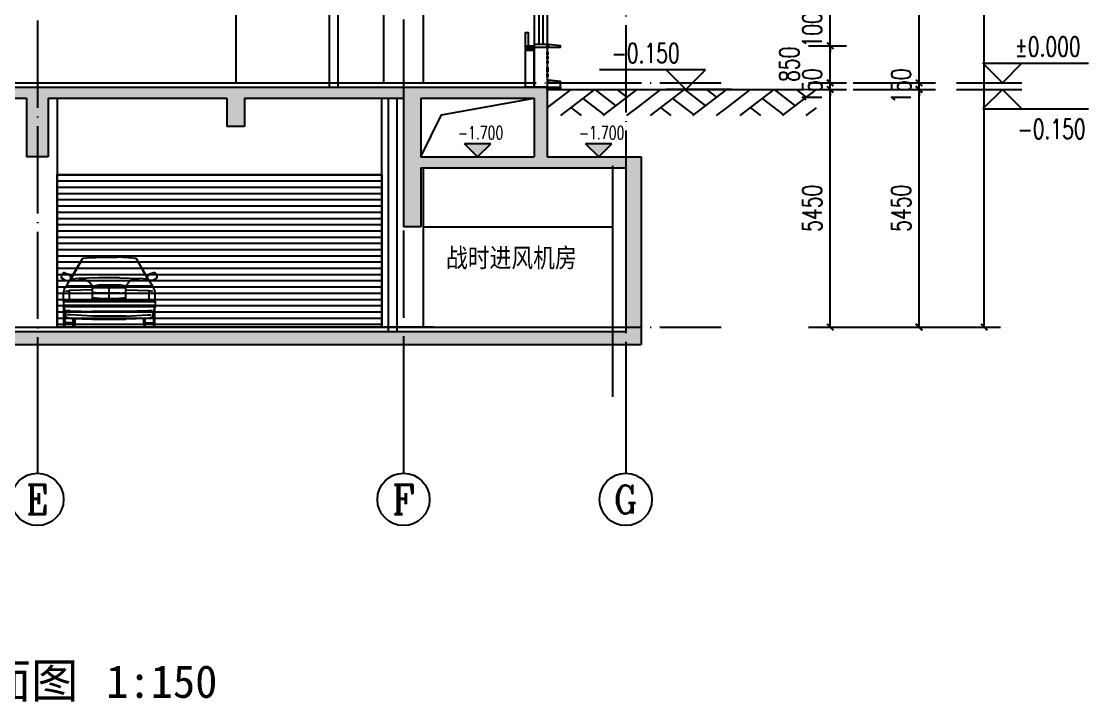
# Model space of a CAD drawing. Header units: millimetres. Extents: x 500457 to 783861, y -293369 to -162148.
# Drawn here: x 729009 to 753498, y -244538 to -228942 of the extents above; entities that cross this region are included whole.
import ezdxf
from ezdxf.enums import TextEntityAlignment as Align

# ---------------------------------------------------------------- set-up
doc = ezdxf.new("R2010")
doc.units = ezdxf.units.MM
doc.header["$LTSCALE"] = 1000
doc.linetypes.add('DOTE', pattern=[2.42, 2, -0.2, 0.02, -0.2])
for name, color, linetype in [('A-AXIS', 1, 'DOTE'), ('A-DOOR-FIRE', 4, 'Continuous'), ('A-ELEV-WIN3', 251, 'Continuous'), ('A-PLAN-GROUND', 2, 'Continuous'), ('A-SECT-SURF', 6, 'Continuous'), ('A-看线', 115, 'Continuous'), ('AXIS', 3, 'Continuous'), ('AXIS_TEXT', 7, 'Continuous'), ('DIM_ELEV', 3, 'Continuous'), ('DOTE', 1, 'DOTE'), ('EVTR', 2, 'Continuous'), ('LY_MC_section A_A$0$A31----(18)', 140, 'Continuous'), ('PUB_DIM', 3, 'Continuous'), ('PUB_HATCH', 8, 'Continuous'), ('PUB_TEXT', 7, 'Continuous'), ('WALL', 255, 'Continuous'), ('家具', 8, 'Continuous'), ('板洞', 6, 'Continuous')]:
    doc.layers.add(name, color=color, linetype=linetype)
doc.styles.add('_TCH_AXIS', font='COMPLEX', dxfattribs={"bigfont": 'GBCBIG'})
doc.styles.add('_TCH_DIM', font='SIMPLEX', dxfattribs={"bigfont": 'GBCBIG'})
doc.styles.add('_TCH_DIM_T3', font='SIMPLEX', dxfattribs={"width": 0.705882, "bigfont": 'GBCBIG'})
doc.styles.add('_TCH_DYN', font='')
doc.styles.add('COMPLEX', font='COMPLEX')
doc.styles.add('TSSD_Norm', font='tssdeng.shx', dxfattribs={"bigfont": 'hztxt.shx'})
doc.styles.get('_TCH_DYN').set_extended_font_data('SimSun')
doc.dimstyles.new('_TCH_ARCH&&150', dxfattribs={"dimtxt": 446.25, "dimasz": 150, "dimexe": 375, "dimexo": 450, "dimgap": 189.375, "dimtad": 1, "dimdec": 0, "dimzin": 0, "dimdsep": 46, "dimtxsty": '_TCH_DIM_T3', "dimblk": 'ARCHTICK', "dimcen": 0.09, "dimclrt": 7, "dimazin": 2, "dimtfac": 1, "dimtdec": 0, "dimtix": 1, "dimtmove": 2, "dimatfit": 3, "dimfxl": 1, "dimtolj": 1, "dimtzin": 0, "dimarcsym": 0})

# ---------------------------------------------------------------- blocks, each defined once
blk = doc.blocks.new('A$C7aab0e27')
at = {"layer": 'LY_MC_section A_A$0$A31----(18)'}
for points in [[(-30, 0), (-30, -60), (-300, -60), (-300, -30)], [(-30, -60), (-30, 0), (0, 0), (0, -60)]]:
    blk.add_lwpolyline(points, close=True, dxfattribs=at)
blk = doc.blocks.new('A$C37e4a2ef')
at = {"layer": 'LY_MC_section A_A$0$A31----(18)'}
blk.add_lwpolyline([(0, 0), (300, 0), (300, -60), (0, -60)], close=True, dxfattribs=at)
at = {"layer": 'A-DOOR-FIRE'}
blk.add_blockref('A$C7aab0e27', (0, 0), dxfattribs=at)
blk = doc.blocks.new('$EWDLib$00001159')
for p, q in [((0, 0), (0, 1500)), ((84, 0), (84, 1500)), ((156, 0), (156, 1500)), ((240, 0), (240, 1500))]:
    blk.add_line(p, q)
blk = doc.blocks.new('A$Cefe507ca')
at = {"layer": 'PUB_HATCH'}
blk.add_hatch(color=256, dxfattribs=at).paths.add_polyline_path([(-200, -47550), (0, -47550), (0, -47650), (-200, -47650)])
at = {"layer": 'EVTR'}
blk.add_lwpolyline([(-200, -47548), (-200, -47250), (-140, -47250), (-140, -47550)], dxfattribs=at)
at = {"layer": 'LY_MC_section A_A$0$A31----(18)'}
for points in [[(0, -47580), (300, -47580), (300, -48500), (0, -48500)], [(300, -47700), (310, -47700), (310, -47750), (300, -47750)], [(300, -47800), (310, -47800), (310, -47850), (300, -47850)], [(300, -47900), (310, -47900), (310, -47950), (300, -47950)], [(300, -48050), (310, -48050), (310, -48150), (300, -48150)], [(300, -48200), (310, -48200), (310, -48255), (300, -48255)], [(600, -48400), (300, -48400), (300, -48500), (600, -48500)]]:
    blk.add_lwpolyline(points, close=True, dxfattribs=at)
at = {"layer": 'WALL'}
for points in [[(-200, -47550), (0, -47550), (0, -47650), (-200, -47650)], [(-200, -47650), (0, -47650), (0, -48500), (-200, -48500)]]:
    blk.add_lwpolyline(points, close=True, dxfattribs=at)
at = {"layer": '板洞'}
blk.add_line((-200, -47250), (-200, -47250), dxfattribs=at)
at = {"layer": 'A-DOOR-FIRE', "xscale": -1, "rotation": 359.9999999999997}
for name, p in [('A$C37e4a2ef', (300, -47520)), ('A$C7aab0e27', (300, -48340))]:
    blk.add_blockref(name, p, dxfattribs=at)
at = {"layer": 'LY_MC_section A_A$0$A31----(18)', "xscale": 1.250000040576257, "yscale": -0.6266666667178902, "rotation": 359.9999999999996}
blk.add_blockref('$EWDLib$00001159', (0, -46580), dxfattribs=at)
blk = doc.blocks.new('_ArchTick')
at = {"color": 0, "linetype": 'ByBlock', "const_width": 0.3}
blk.add_lwpolyline([(-0.5, -0.5), (0.5, 0.5)], dxfattribs=at)
blk = doc.blocks.new('*D152')
at = {"layer": 'Defpoints', "color": 0, "transparency": 16777216}
for p in [(746619, -230501), (747567, -230501), (746619, -235951)]:
    blk.add_point(p, dxfattribs=at)
at = {"layer": 'PUB_DIM', "color": 0, "lineweight": -2, "transparency": 16777216}
for p, q in [((747069, -230501), (747942, -230501)), ((747567, -235951), (747567, -230501)), ((747069, -235951), (747942, -235951))]:
    blk.add_line(p, q, dxfattribs=at)
at = {"layer": 'PUB_DIM', "color": 0, "lineweight": -2, "transparency": 16777216, "xscale": 150, "yscale": 150, "zscale": 150}
for p, rotation in [((747567, -230501), 90), ((747567, -235951), 270)]:
    blk.add_blockref('_ArchTick', p, dxfattribs=dict(at, rotation=rotation))
at = {"layer": 'PUB_DIM', "color": 7, "transparency": 16777216, "insert": (747154, -233226), "char_height": 446.2, "attachment_point": 5, "rotation": 90, "style": '_TCH_DIM_T3'}
blk.add_mtext('\\A1;5450', dxfattribs=at)
blk = doc.blocks.new('*D153')
at = {"layer": 'Defpoints', "color": 0, "transparency": 16777216}
for p in [(746619, -230351), (747567, -230351), (746619, -230501)]:
    blk.add_point(p, dxfattribs=at)
at = {"layer": 'PUB_DIM', "color": 0, "lineweight": -2, "transparency": 16777216}
for p, q in [((747069, -230351), (747942, -230351)), ((747567, -230351), (747567, -230201)), ((747567, -230501), (747567, -230351)), ((747069, -230501), (747942, -230501)), ((747567, -230501), (747567, -230651))]:
    blk.add_line(p, q, dxfattribs=at)
at = {"layer": 'PUB_DIM', "color": 0, "lineweight": -2, "transparency": 16777216, "xscale": 150, "yscale": 150, "zscale": 150}
for p, rotation in [((747567, -230351), 270), ((747567, -230501), 90)]:
    blk.add_blockref('_ArchTick', p, dxfattribs=dict(at, rotation=rotation))
at = {"layer": 'PUB_DIM', "color": 7, "transparency": 16777216, "insert": (747154, -230426), "char_height": 446.2, "attachment_point": 5, "rotation": 90, "style": '_TCH_DIM_T3'}
blk.add_mtext('\\A1;150', dxfattribs=at)
blk = doc.blocks.new('*D154')
at = {"layer": 'Defpoints', "color": 0, "transparency": 16777216}
for p in [(746619, -229501), (747567, -229501), (746619, -230351)]:
    blk.add_point(p, dxfattribs=at)
at = {"layer": 'PUB_DIM', "color": 0, "lineweight": -2, "transparency": 16777216}
for p, q in [((747069, -229501), (747942, -229501)), ((747567, -230351), (747567, -229501)), ((747069, -230351), (747942, -230351))]:
    blk.add_line(p, q, dxfattribs=at)
at = {"layer": 'PUB_DIM', "color": 0, "lineweight": -2, "transparency": 16777216, "xscale": 150, "yscale": 150, "zscale": 150}
for p, rotation in [((747567, -229501), 90), ((747567, -230351), 270)]:
    blk.add_blockref('_ArchTick', p, dxfattribs=dict(at, rotation=rotation))
at = {"layer": 'PUB_DIM', "color": 7, "transparency": 16777216, "insert": (746629, -229926), "char_height": 446.2, "attachment_point": 5, "rotation": 90, "style": '_TCH_DIM_T3'}
blk.add_mtext('\\A1;850', dxfattribs=at)
blk = doc.blocks.new('*D155')
at = {"layer": 'Defpoints', "color": 0, "transparency": 16777216}
for p in [(746619, -228501), (747567, -228501), (746619, -229501)]:
    blk.add_point(p, dxfattribs=at)
at = {"layer": 'PUB_DIM', "color": 0, "lineweight": -2, "transparency": 16777216}
for p, q in [((747567, -228501), (747567, -228351)), ((747069, -228501), (747942, -228501)), ((747567, -229501), (747567, -228501)), ((747069, -229501), (747942, -229501)), ((747567, -229501), (747567, -229651))]:
    blk.add_line(p, q, dxfattribs=at)
at = {"layer": 'PUB_DIM', "color": 0, "lineweight": -2, "transparency": 16777216, "xscale": 150, "yscale": 150, "zscale": 150}
for p, rotation in [((747567, -228501), 270), ((747567, -229501), 90)]:
    blk.add_blockref('_ArchTick', p, dxfattribs=dict(at, rotation=rotation))
at = {"layer": 'PUB_DIM', "color": 7, "transparency": 16777216, "insert": (747154, -229001), "char_height": 446.2, "attachment_point": 5, "rotation": 90, "style": '_TCH_DIM_T3'}
blk.add_mtext('\\A1;1000', dxfattribs=at)
blk = doc.blocks.new('*D229')
at = {"layer": 'Defpoints', "color": 0, "transparency": 16777216}
for p in [(746806, -182051), (751101, -182051), (746806, -235951)]:
    blk.add_point(p, dxfattribs=at)
at = {"layer": 'PUB_DIM', "color": 0, "lineweight": -2, "transparency": 16777216}
for p, q in [((747256, -182051), (751476, -182051)), ((751101, -235951), (751101, -182051)), ((747256, -235951), (751476, -235951))]:
    blk.add_line(p, q, dxfattribs=at)
at = {"layer": 'PUB_DIM', "color": 0, "lineweight": -2, "transparency": 16777216, "xscale": 150, "yscale": 150, "zscale": 150}
for p, rotation in [((751101, -182051), 90), ((751101, -235951), 270)]:
    blk.add_blockref('_ArchTick', p, dxfattribs=dict(at, rotation=rotation))
at = {"layer": 'PUB_DIM', "color": 7, "transparency": 16777216, "insert": (750688, -209001), "char_height": 446.2, "attachment_point": 5, "rotation": 90, "style": '_TCH_DIM_T3'}
blk.add_mtext('\\A1;53900', dxfattribs=at)
blk = doc.blocks.new('*D230')
at = {"layer": 'Defpoints', "color": 0, "transparency": 16777216}
for p in [(747643, -230501), (749607, -230501), (747643, -235951)]:
    blk.add_point(p, dxfattribs=at)
at = {"layer": 'PUB_DIM', "color": 0, "lineweight": -2, "transparency": 16777216}
for p, q in [((748093, -230501), (749982, -230501)), ((749607, -235951), (749607, -230501)), ((748093, -235951), (749982, -235951))]:
    blk.add_line(p, q, dxfattribs=at)
at = {"layer": 'PUB_DIM', "color": 0, "lineweight": -2, "transparency": 16777216, "xscale": 150, "yscale": 150, "zscale": 150}
for p, rotation in [((749607, -230501), 90), ((749607, -235951), 270)]:
    blk.add_blockref('_ArchTick', p, dxfattribs=dict(at, rotation=rotation))
at = {"layer": 'PUB_DIM', "color": 7, "transparency": 16777216, "insert": (749194, -233226), "char_height": 446.2, "attachment_point": 5, "rotation": 90, "style": '_TCH_DIM_T3'}
blk.add_mtext('\\A1;5450', dxfattribs=at)
blk = doc.blocks.new('*D231')
at = {"layer": 'Defpoints', "color": 0, "transparency": 16777216}
for p in [(747643, -230351), (749607, -230351), (747643, -230501)]:
    blk.add_point(p, dxfattribs=at)
at = {"layer": 'PUB_DIM', "color": 0, "lineweight": -2, "transparency": 16777216}
for p, q in [((748093, -230351), (749982, -230351)), ((749607, -230351), (749607, -230201)), ((749607, -230501), (749607, -230351)), ((748093, -230501), (749982, -230501)), ((749607, -230501), (749607, -230651))]:
    blk.add_line(p, q, dxfattribs=at)
at = {"layer": 'PUB_DIM', "color": 0, "lineweight": -2, "transparency": 16777216, "xscale": 150, "yscale": 150, "zscale": 150}
for p, rotation in [((749607, -230351), 270), ((749607, -230501), 90)]:
    blk.add_blockref('_ArchTick', p, dxfattribs=dict(at, rotation=rotation))
at = {"layer": 'PUB_DIM', "color": 7, "transparency": 16777216, "insert": (749194, -230426), "char_height": 446.2, "attachment_point": 5, "rotation": 90, "style": '_TCH_DIM_T3'}
blk.add_mtext('\\A1;150', dxfattribs=at)
blk = doc.blocks.new('*D232')
at = {"layer": 'Defpoints', "color": 0, "transparency": 16777216}
for p in [(747643, -225251), (749607, -225251), (747643, -230351)]:
    blk.add_point(p, dxfattribs=at)
at = {"layer": 'PUB_DIM', "color": 0, "lineweight": -2, "transparency": 16777216}
for p, q in [((748093, -225251), (749982, -225251)), ((749607, -230351), (749607, -225251)), ((748093, -230351), (749982, -230351))]:
    blk.add_line(p, q, dxfattribs=at)
at = {"layer": 'PUB_DIM', "color": 0, "lineweight": -2, "transparency": 16777216, "xscale": 150, "yscale": 150, "zscale": 150}
for p, rotation in [((749607, -225251), 90), ((749607, -230351), 270)]:
    blk.add_blockref('_ArchTick', p, dxfattribs=dict(at, rotation=rotation))
at = {"layer": 'PUB_DIM', "color": 7, "transparency": 16777216, "insert": (749194, -227801), "char_height": 446.2, "attachment_point": 5, "rotation": 90, "style": '_TCH_DIM_T3'}
blk.add_mtext('\\A1;5100', dxfattribs=at)
blk = doc.blocks.new('_AXISO')
blk.add_circle((0, 0), 0.5)
at = {"layer": 'AXIS_TEXT', "style": 'COMPLEX', "width": 1.041667}
blk.add_attdef('A', text='', height=0.56, dxfattribs=at).set_placement((-0.25, -0.28), (0.25, -0.28), align=Align.FIT)
blk = doc.blocks.new('$LinePat$素土夯实')
at = {"color": 0}
for p, q in [((0, -210), (210, 0)), ((120, -300), (420, 0)), ((420, 0), (607.5, -187.5)), ((495, -300), (795, 0)), ((615, 0), (705, -90)), ((315, -105), (502.5, -292.5)), ((210, -210), (300, -300)), ((705, -300), (795, -210))]:
    blk.add_line(p, q, dxfattribs=at)
blk = doc.blocks.new('$elev$00000062')
for p, q in [((-617, 1571), (-897, 1099)), ((-617, 1571), (-881, 1102)), ((-442, 1586), (-617, 1571)), ((-442, 1586), (-178, 1600)), ((-178, 1600), (173, 1600)), ((437, 1586), (173, 1600)), ((613, 1571), (437, 1586)), ((613, 1571), (876, 1102)), ((909, 1077), (613, 1571)), ((-1100, 1174), (-1075, 1225)), ((-1027, 1245), (-929, 1215)), ((1023, 1245), (924, 1215)), ((1096, 1174), (1071, 1225)), ((-1007, 1069), (-1087, 1124)), ((-914, 1077), (-1016, 903)), ((-1007, 1069), (-921, 1071)), ((-958, 1070), (-961, 1065)), ((-929, 1215), (-876, 1144)), ((-878, 1150), (-905, 1078)), ((-691, 1117), (-881, 1102)), ((-237, 1132), (-691, 1117)), ((-691, 1117), (-559, 1088)), ((-559, 1088), (-471, 1044)), ((-383, 941), (-471, 1044)), ((232, 1132), (-237, 1132)), ((232, 1132), (686, 1117)), ((466, 1044), (378, 941)), ((554, 1088), (466, 1044)), ((554, 1088), (686, 1117)), ((876, 1102), (686, 1117)), ((924, 1215), (872, 1144)), ((909, 1077), (1011, 903)), ((1002, 1069), (917, 1071)), ((956, 1065), (953, 1070)), ((1002, 1069), (1082, 1124)), ((-1056, 766), (-1056, 590)), ((-383, 941), (-998, 941)), ((-998, 824), (-910, 839)), ((-383, 854), (-910, 839)), ((-910, 590), (-910, 839)), ((-383, 941), (-237, 971)), ((-383, 590), (-383, 941)), ((-383, 897), (-237, 905)), ((-237, 780), (-383, 795)), ((-237, 971), (232, 971)), ((-237, 905), (232, 905)), ((232, 780), (-237, 780)), ((-25, 951), (-26, 946)), ((-26, 946), (-24, 946)), ((-26, 942), (-26, 946)), ((-24, 942), (-26, 942)), ((-26, 938), (-26, 942)), ((-24, 938), (-26, 938)), ((-25, 934), (-26, 938)), ((-23, 955), (-25, 951)), ((-25, 951), (-23, 950)), ((-23, 935), (-25, 934)), ((-23, 930), (-25, 934)), ((-24, 947), (-22, 951)), ((-23, 950), (-24, 946)), ((-24, 942), (-24, 947)), ((-24, 946), (-24, 942)), ((-24, 942), (-24, 938)), ((-24, 938), (-24, 942)), ((-24, 938), (-23, 935)), ((-22, 934), (-24, 938)), ((-20, 958), (-23, 955)), ((-23, 955), (-21, 953)), ((-21, 953), (-23, 950)), ((-23, 935), (-21, 931)), ((-21, 931), (-23, 930)), ((-20, 927), (-23, 930)), ((-22, 951), (-20, 955)), ((-22, 934), (-20, 930)), ((-18, 956), (-21, 953)), ((-21, 932), (-8, 945)), ((-3, 942), (-21, 932)), ((-3, 937), (-21, 932)), ((-21, 931), (-18, 928)), ((-16, 961), (-20, 958)), ((-18, 956), (-20, 958)), ((-20, 955), (-16, 958)), ((-16, 927), (-20, 930)), ((-20, 927), (-18, 928)), ((-16, 924), (-20, 927)), ((-15, 959), (-18, 956)), ((-18, 928), (-15, 926)), ((-12, 963), (-16, 961)), ((-15, 959), (-16, 961)), ((-16, 958), (-12, 960)), ((-12, 924), (-16, 927)), ((-16, 924), (-15, 926)), ((-12, 922), (-16, 924)), ((-11, 961), (-15, 959)), ((-15, 926), (-11, 924)), ((-8, 964), (-12, 963)), ((-11, 961), (-12, 963)), ((-12, 960), (-8, 962)), ((-11, 924), (-12, 922)), ((-8, 923), (-12, 924)), ((-8, 921), (-12, 922)), ((-7, 962), (-11, 961)), ((-11, 924), (-7, 923)), ((-3, 965), (-8, 964)), ((-8, 964), (-7, 962)), ((-8, 962), (-3, 962)), ((-8, 945), (-3, 962)), ((-3, 942), (-8, 945)), ((-7, 923), (-8, 921)), ((-3, 922), (-8, 923)), ((-3, 920), (-8, 921)), ((-3, 962), (-7, 962)), ((-7, 923), (-3, 922)), ((-3, 937), (-3, 965)), ((2, 964), (-3, 965)), ((1, 962), (-3, 962)), ((-3, 962), (2, 962)), ((-3, 962), (2, 945)), ((-3, 942), (2, 945)), ((15, 932), (-3, 937)), ((-3, 922), (1, 923)), ((2, 923), (-3, 922)), ((-3, 920), (-3, 922)), ((2, 921), (-3, 920)), ((-2, 942), (15, 932)), ((-2, 590), (-2, 905)), ((2, 964), (1, 962)), ((5, 961), (1, 962)), ((1, 923), (5, 924)), ((1, 923), (2, 921)), ((6, 963), (2, 964)), ((2, 962), (6, 960)), ((2, 945), (15, 932)), ((6, 924), (2, 923)), ((6, 922), (2, 921)), ((6, 963), (5, 961)), ((9, 959), (5, 961)), ((5, 924), (9, 926)), ((5, 924), (6, 922)), ((10, 961), (6, 963)), ((6, 960), (10, 958)), ((10, 927), (6, 924)), ((10, 924), (6, 922)), ((10, 961), (9, 959)), ((12, 956), (9, 959)), ((9, 926), (12, 928)), ((9, 926), (10, 924)), ((14, 958), (10, 961)), ((14, 955), (10, 958)), ((14, 930), (10, 927)), ((14, 927), (10, 924)), ((12, 956), (14, 958)), ((15, 953), (12, 956)), ((12, 928), (15, 931)), ((14, 927), (12, 928)), ((16, 955), (14, 958)), ((16, 951), (14, 955)), ((16, 934), (14, 930)), ((16, 930), (14, 927)), ((15, 953), (16, 955)), ((16, 950), (15, 953)), ((15, 931), (16, 935)), ((16, 930), (15, 931)), ((19, 951), (16, 955)), ((16, 950), (19, 951)), ((16, 951), (18, 947)), ((18, 946), (16, 950)), ((16, 935), (18, 938)), ((18, 938), (16, 934)), ((16, 935), (19, 934)), ((19, 934), (16, 930)), ((18, 947), (18, 942)), ((18, 946), (20, 946)), ((18, 942), (18, 946)), ((18, 938), (18, 942)), ((20, 942), (18, 942)), ((18, 942), (18, 938)), ((18, 938), (20, 938)), ((20, 946), (19, 951)), ((20, 938), (19, 934)), ((20, 946), (20, 942)), ((20, 942), (20, 938)), ((378, 941), (232, 971)), ((232, 905), (378, 897)), ((232, 780), (378, 795)), ((993, 941), (378, 941)), ((378, 590), (378, 941)), ((378, 854), (906, 839)), ((906, 839), (993, 824)), ((906, 839), (906, 590)), ((1052, 590), (1052, 751)), ((-1057, 469), (-1057, 499)), ((-1056, 590), (1052, 590)), ((-1052, 578), (-1052, 40)), ((-1027, 502), (1023, 502)), ((-237, 656), (-383, 671)), ((-237, 656), (232, 656)), ((378, 671), (232, 656)), ((1055, 592), (1053, 499)), ((1053, 469), (1053, 499)), ((-1057, 469), (-1013, 367)), ((-1027, 473), (1023, 473)), ((-1019, 380), (-1019, 0)), ((-1013, 367), (-996, 222)), ((-895, 370), (-983, 370)), ((-881, 283), (-969, 283)), ((-895, 370), (-383, 356)), ((-383, 253), (-881, 283)), ((378, 356), (-383, 356)), ((378, 253), (-383, 253)), ((891, 370), (378, 356)), ((378, 253), (876, 283)), ((876, 283), (964, 283)), ((979, 370), (891, 370)), ((1009, 367), (992, 222)), ((1053, 469), (1009, 367)), ((1014, 380), (1014, 0)), ((1048, 40), (1048, 458)), ((-826, 95), (-1019, 95)), ((-797, 0), (-1012, 0)), ((-998, 224), (-954, 209)), ((-866, 195), (-954, 209)), ((-866, 195), (-383, 180)), ((-826, 0), (-826, 193)), ((-797, 43), (-797, 0)), ((-793, 192), (-793, 49)), ((-383, 180), (378, 180)), ((862, 195), (378, 180)), ((788, 192), (788, 49)), ((792, 43), (792, 0)), ((1008, 0), (792, 0)), ((822, 0), (822, 193)), ((822, 95), (1014, 95)), ((949, 209), (862, 195)), ((993, 224), (949, 209))]:
    blk.add_line(p, q)
for centre, radius, start, end in [((-1039, 1207), 40, 72.7095, 153.6954), ((1035, 1207), 40, 26.3046, 107.2905), ((-1064, 1157), 40, 153.6954, 235.4801), ((1060, 1157), 40, 304.5199, 26.3046), ((-757, 751), 300, 149.6204, 180), ((752, 751), 300, 0, 30.3796), ((-1012, 40), 40, 180, 270), ((1008, 40), 40, 270, 0)]:
    blk.add_arc(centre, radius, start, end)
at = {"width": 0.8, "flags": 9}
for tag in ['XSIZE', 'YSIZE']:
    blk.add_attdef(tag, (0, 0), '', height=0.5, dxfattribs=at)

msp = doc.modelspace()

# ---------------------------------------------------------------- hatches: boundary and pattern name
at = {"layer": 'A-ELEV-WIN3'}
h = msp.add_hatch(dxfattribs=at)
h.set_pattern_fill('LINE', color=256, scale=150, angle=180)
h.set_pattern_definition([(180, (-6649.77, 0), (-2e-14, -142.875), [])])
h.paths.add_polyline_path([(729827.1, -232450.7), (737277.1, -232450.7), (737277.1, -235950.7), (729827.1, -235950.7)])
at = {"layer": 'DIM_ELEV'}
for points in [[(739477.1, -232050.7), (739777.1, -231750.7), (739177.1, -231750.7)], [(742256.2, -232050.7), (742556.2, -231750.7), (741956.2, -231750.7)]]:
    msp.add_hatch(color=256, dxfattribs=at).paths.add_polyline_path(points)
at = {"layer": 'PUB_HATCH'}
for points in [[(724827.1, -230617.4), (725027.1, -230700.7), (729127.1, -230700.7), (729377.1, -230617.4), (729377.1, -230450.7), (724827.1, -230450.7)], [(729377.1, -230617.4), (729127.1, -230700.7), (729127.1, -232050.7), (729627.1, -232050.7), (729627.1, -230700.7)], [(729377.1, -230617.4), (729627.1, -230700.7), (733727.1, -230700.7), (733927.1, -230617.4), (733927.1, -230450.7), (729377.1, -230450.7)], [(733927.1, -230617.4), (733727.1, -230700.7), (733727.1, -231350.7), (734127.1, -231350.7), (734127.1, -230700.7)], [(733927.1, -230617.4), (734127.1, -230700.7), (736277.1, -230700.7), (736277.1, -230450.7), (733927.1, -230450.7)], [(736277.1, -230450.7), (736277.1, -230700.7), (737627.1, -230700.7), (737627.1, -230450.7)], [(737627.1, -230450.7), (737627.1, -230700.7), (737777.1, -230700.7), (738043.8, -230617.4), (738177.1, -230450.7)], [(738043.8, -230617.4), (737777.1, -230700.7), (737777.1, -232050.7), (738043.8, -232134.1), (738177.1, -232050.7), (738177.1, -230700.7)], [(738043.8, -230617.4), (738177.1, -230700.7), (740777.1, -230700.7), (741077.1, -230450.7), (738177.1, -230450.7)], [(741077.1, -230450.7), (740777.1, -230700.7), (740777.1, -232050.7), (740977.1, -232134.1), (741077.1, -232050.7)], [(738043.8, -232134.1), (737777.1, -232050.7), (737777.1, -233650.7), (738177.1, -233650.7), (738177.1, -232300.7)], [(738043.8, -232134.1), (738177.1, -232300.7), (741077.1, -232300.7), (740977.1, -232134.1), (740777.1, -232050.7), (738177.1, -232050.7)], [(740977.1, -232134.1), (741077.1, -232300.7), (742877.1, -232300.7), (743227.1, -232050.7), (741077.1, -232050.7)], [(743227.1, -232050.7), (742877.1, -232300.7), (742877.1, -236050.7), (743227.1, -236350.7)], [(717743.8, -236150.7), (717827.1, -236350.7), (737627.1, -236350.7), (737627.1, -236050.7), (717827.1, -236050.7)], [(737627.1, -236050.7), (737627.1, -236350.7), (743227.1, -236350.7), (742877.1, -236050.7)]]:
    msp.add_hatch(color=256, dxfattribs=at).paths.add_polyline_path(points)

# ---------------------------------------------------------------- linework, layer by layer
at = {"layer": 'A-AXIS'}
for p, q in [((685577.8, -230350.7), (745065.3, -230350.7)), ((685577.8, -235950.7), (745065.3, -235950.7))]:
    msp.add_line(p, q, dxfattribs=at)
at = {"layer": 'A-DOOR-FIRE'}
msp.add_lwpolyline([(729827.1, -232450.7), (737277.1, -232450.7), (737277.1, -235950.7), (729827.1, -235950.7)], close=True, dxfattribs=at)
at = {"layer": 'A-PLAN-GROUND'}
msp.add_lwpolyline([(741077.1, -230500.7), (746951.8, -230500.7)], dxfattribs=at)
at = {"layer": 'A-SECT-SURF'}
for p, q in [((713177.1, -230350.7), (740577.1, -230350.7)), ((693902.1, -235950.7), (743227.1, -235950.7))]:
    msp.add_line(p, q, dxfattribs=at)
at = {"layer": 'A-看线'}
for p, q in [((737327.1, -230350.7), (737327.1, -225480.7)), ((738227.1, -225480.7), (738227.1, -230350.7)), ((729827.1, -230700.7), (729827.1, -235950.7)), ((737277.1, -235950.7), (737277.1, -230700.7)), ((737277.1, -235950.7), (737277.1, -230700.7)), ((738227.1, -232300.7), (738227.1, -235950.7)), ((729827.1, -232450.7), (737277.1, -232450.7)), ((738227.1, -233650.7), (742569.2, -233650.7)), ((738468.7, -235950.7), (737327.1, -235950.7)), ((738468.7, -235950.7), (737327.1, -235950.7))]:
    msp.add_line(p, q, dxfattribs=at)
for points in [[(733927.1, -225480.7), (733927.1, -230350.7)], [(742569.2, -232250.7), (742569.2, -237550.7)]]:
    msp.add_lwpolyline(points, dxfattribs=at)
at = {"layer": 'AXIS'}
for p, q in [((729377.1, -237083.6), (729377.1, -239302.1)), ((737777.1, -237083.6), (737777.1, -239302.1)), ((742877.1, -237083.6), (742877.1, -239302.1))]:
    msp.add_line(p, q, dxfattribs=at)
at = {"layer": 'DIM_ELEV'}
for p, q in [((751517.8, -230350.7), (751067.8, -229900.7)), ((751067.8, -229900.7), (753497.8, -229900.7)), ((751517.8, -230350.7), (751967.8, -229900.7)), ((744706.3, -230050.7), (742276.3, -230050.7)), ((744256.3, -230500.7), (743806.3, -230050.7)), ((744256.3, -230500.7), (744706.3, -230050.7)), ((750467.8, -230350.7), (751967.8, -230350.7)), ((745306.3, -230500.7), (743806.3, -230500.7)), ((750467.8, -230500.7), (751967.8, -230500.7)), ((751517.8, -230500.7), (751067.8, -230950.7)), ((751517.8, -230500.7), (751967.8, -230950.7)), ((751067.8, -230950.7), (753497.8, -230950.7)), ((739477.1, -232050.7), (739177.1, -231750.7)), ((739777.1, -231750.7), (739177.1, -231750.7)), ((739477.1, -232050.7), (739777.1, -231750.7)), ((742256.2, -232050.7), (741956.2, -231750.7)), ((742556.2, -231750.7), (741956.2, -231750.7)), ((742256.2, -232050.7), (742556.2, -231750.7))]:
    msp.add_line(p, q, dxfattribs=at)
at = {"layer": 'DOTE'}
for p, q in [((729377.1, -180524.6), (729377.1, -239302.1)), ((737777.1, -180499.6), (737777.1, -239302.1)), ((742877.1, -202407.3), (742877.1, -239302.1))]:
    msp.add_line(p, q, dxfattribs=at)
at = {"layer": 'LY_MC_section A_A$0$A31----(18)'}
msp.add_lwpolyline([(741077.1, -230450.7), (741377.1, -230450.7), (741377.1, -230500.7), (741077.1, -230500.7)], close=True, dxfattribs=at)
at = {"layer": 'WALL'}
for p, q in [((736077.1, -230450.7), (736077.1, -225480.7)), ((736277.1, -230450.7), (736277.1, -225480.7)), ((724827.1, -230450.7), (729377.1, -230450.7)), ((729377.1, -230450.7), (733927.1, -230450.7)), ((733927.1, -230450.7), (736277.1, -230450.7)), ((736277.1, -230450.7), (737627.1, -230450.7)), ((737627.1, -230450.7), (738177.1, -230450.7)), ((738177.1, -230450.7), (741077.1, -230450.7)), ((741077.1, -230450.7), (741077.1, -232050.7)), ((725027.1, -230700.7), (729127.1, -230700.7)), ((729127.1, -230700.7), (729127.1, -232050.7)), ((729627.1, -230700.7), (729627.1, -232050.7)), ((729627.1, -230700.7), (733727.1, -230700.7)), ((733727.1, -230700.7), (733727.1, -231350.7)), ((734127.1, -230700.7), (734127.1, -231350.7)), ((734127.1, -230700.7), (736277.1, -230700.7)), ((736277.1, -230700.7), (737627.1, -230700.7)), ((737427.1, -230700.7), (737427.1, -236050.7)), ((737627.1, -230700.7), (737627.1, -236050.7)), ((737627.1, -230700.7), (737777.1, -230700.7)), ((737777.1, -230700.7), (737777.1, -232050.7)), ((738177.1, -230700.7), (738177.1, -232050.7)), ((738177.1, -230700.7), (740777.1, -230700.7)), ((740777.1, -230700.7), (740777.1, -232050.7)), ((734127.1, -231350.7), (733727.1, -231350.7)), ((729627.1, -232050.7), (729127.1, -232050.7)), ((737777.1, -232050.7), (737777.1, -233650.7)), ((738177.1, -232050.7), (740777.1, -232050.7)), ((741077.1, -232050.7), (743227.1, -232050.7)), ((743227.1, -232050.7), (743227.1, -236350.7)), ((738177.1, -232300.7), (741077.1, -232300.7)), ((738177.1, -232300.7), (738177.1, -233650.7)), ((741077.1, -232300.7), (742877.1, -232300.7)), ((742877.1, -232300.7), (742877.1, -236050.7)), ((738177.1, -233650.7), (737777.1, -233650.7)), ((717827.1, -236050.7), (737627.1, -236050.7)), ((737627.1, -236050.7), (742877.1, -236050.7)), ((717827.1, -236350.7), (737627.1, -236350.7)), ((737627.1, -236350.7), (743227.1, -236350.7))]:
    msp.add_line(p, q, dxfattribs=at)
at = {"layer": 'WALL', "color": 0}
msp.add_lwpolyline([(738177.1, -232050.7), (738645.5, -231088), (740777.1, -230700.7)], dxfattribs=at)

# ---------------------------------------------------------------- block references
at = {"layer": 'A-DOOR-FIRE'}
msp.add_blockref('A$Cefe507ca', (740777.1, -181950.7), dxfattribs=at)
at = {"layer": 'AXIS'}
ref = msp.add_blockref('_AXISO', (729377.1, -239902.1), dxfattribs=dict(at, xscale=1200, yscale=1200, zscale=1200))
ref.add_attrib('A', 'E', dxfattribs={"layer": 'AXIS_TEXT', "height": 668.2, "style": '_TCH_AXIS'}).set_placement((729122.6, -240236.2), (729631.7, -240236.2), align=Align.FIT)
ref = msp.add_blockref('_AXISO', (737777.1, -239902.1), dxfattribs=dict(at, xscale=1200, yscale=1200, zscale=1200))
ref.add_attrib('A', 'F', dxfattribs={"layer": 'AXIS_TEXT', "height": 668.2, "style": '_TCH_AXIS'}).set_placement((737522.6, -240236.2), (738031.7, -240236.2), align=Align.FIT)
ref = msp.add_blockref('_AXISO', (742877.1, -239902.1), dxfattribs=dict(at, xscale=1200, yscale=1200, zscale=1200))
ref.add_attrib('A', 'G', dxfattribs={"layer": 'AXIS_TEXT', "height": 637.8, "style": '_TCH_AXIS'}).set_placement((742603.8, -240221), (743150.5, -240221), align=Align.FIT)
at = {"layer": 'WALL', "xscale": 2.58845025619513, "yscale": 2, "zscale": 2, "rotation": 0.0003990236222372}
for p in [(741077.1, -230500.8), (743134.9, -230500.8), (745192.8, -230500.8)]:
    msp.add_blockref('$LinePat$素土夯实', p, dxfattribs=at)
at = {"layer": '家具'}
msp.add_blockref('$elev$00000062', (731027.1, -235950.7), dxfattribs=at)

# ---------------------------------------------------------------- texts
at = {"layer": 'PUB_TEXT', "style": '_TCH_DIM', "width": 0.705882}
for s, height, p in [('-0.150', 446.25, (742549.3, -229893.2)), ('%%P0.000', 446.25, (751802.8, -229743.2)), ('-1.700', 297.5, (739023.1, -231645.7)), ('-1.700', 297.5, (741802.2, -231645.7)), ('-0.150', 446.25, (751862.8, -231633.2))]:
    msp.add_text(s, height=height, dxfattribs=at).set_placement(p)
at = {"layer": 'PUB_TEXT'}
for s, height, style, p in [('战时进风机房', 500, 'TSSD_Norm', (738751.6, -234629.5)), ('剖面图', 793.04, '_TCH_DYN', (727069.9, -244451.2))]:
    msp.add_text(s, height=height, dxfattribs=dict(at, style=style)).set_placement(p)
msp.add_text('1:150', height=750, dxfattribs=at).set_placement((730956.2, -244451.2))

# ---------------------------------------------------------------- dimensions: what is measured, and where the dimension line sits
at = {"layer": 'PUB_DIM'}
for p1, p2, distance, picture, middle in [((746805.9, -235950.7), (746805.9, -182050.7), -4295.1, '*D229', (750688.5, -209000.7)), ((747643.2, -230350.7), (747643.2, -225250.7), -1963.5, '*D232', (749194.2, -227800.7)), ((746618.7, -229500.7), (746618.7, -228500.7), -947.8, '*D155', (747154, -229000.7)), ((746618.7, -230500.7), (746618.7, -230350.7), -947.8, '*D153', (747154, -230425.7)), ((747643.2, -230500.7), (747643.2, -230350.7), -1963.5, '*D231', (749194.2, -230425.7)), ((746618.7, -235950.7), (746618.7, -230500.7), -947.8, '*D152', (747154, -233225.7)), ((747643.2, -235950.7), (747643.2, -230500.7), -1963.5, '*D230', (749194.2, -233225.7))]:
    dim = msp.add_aligned_dim(p1=p1, p2=p2, distance=distance, dimstyle='_TCH_ARCH&&150', dxfattribs=at)
    dim.commit()
    dim.dimension.update_dxf_attribs({"geometry": picture, "text_midpoint": middle})
dim = msp.add_linear_dim(base=(747566.5, -229500.7), p1=(746618.7, -230350.7), p2=(746618.7, -229500.7), angle=90, dimstyle='_TCH_ARCH&&150', dxfattribs=at)
dim.commit()
dim.dimension.update_dxf_attribs({"geometry": '*D154', "text_midpoint": (746629, -229925.7), "dimtype": 129})

doc.saveas('drawing.dxf')
